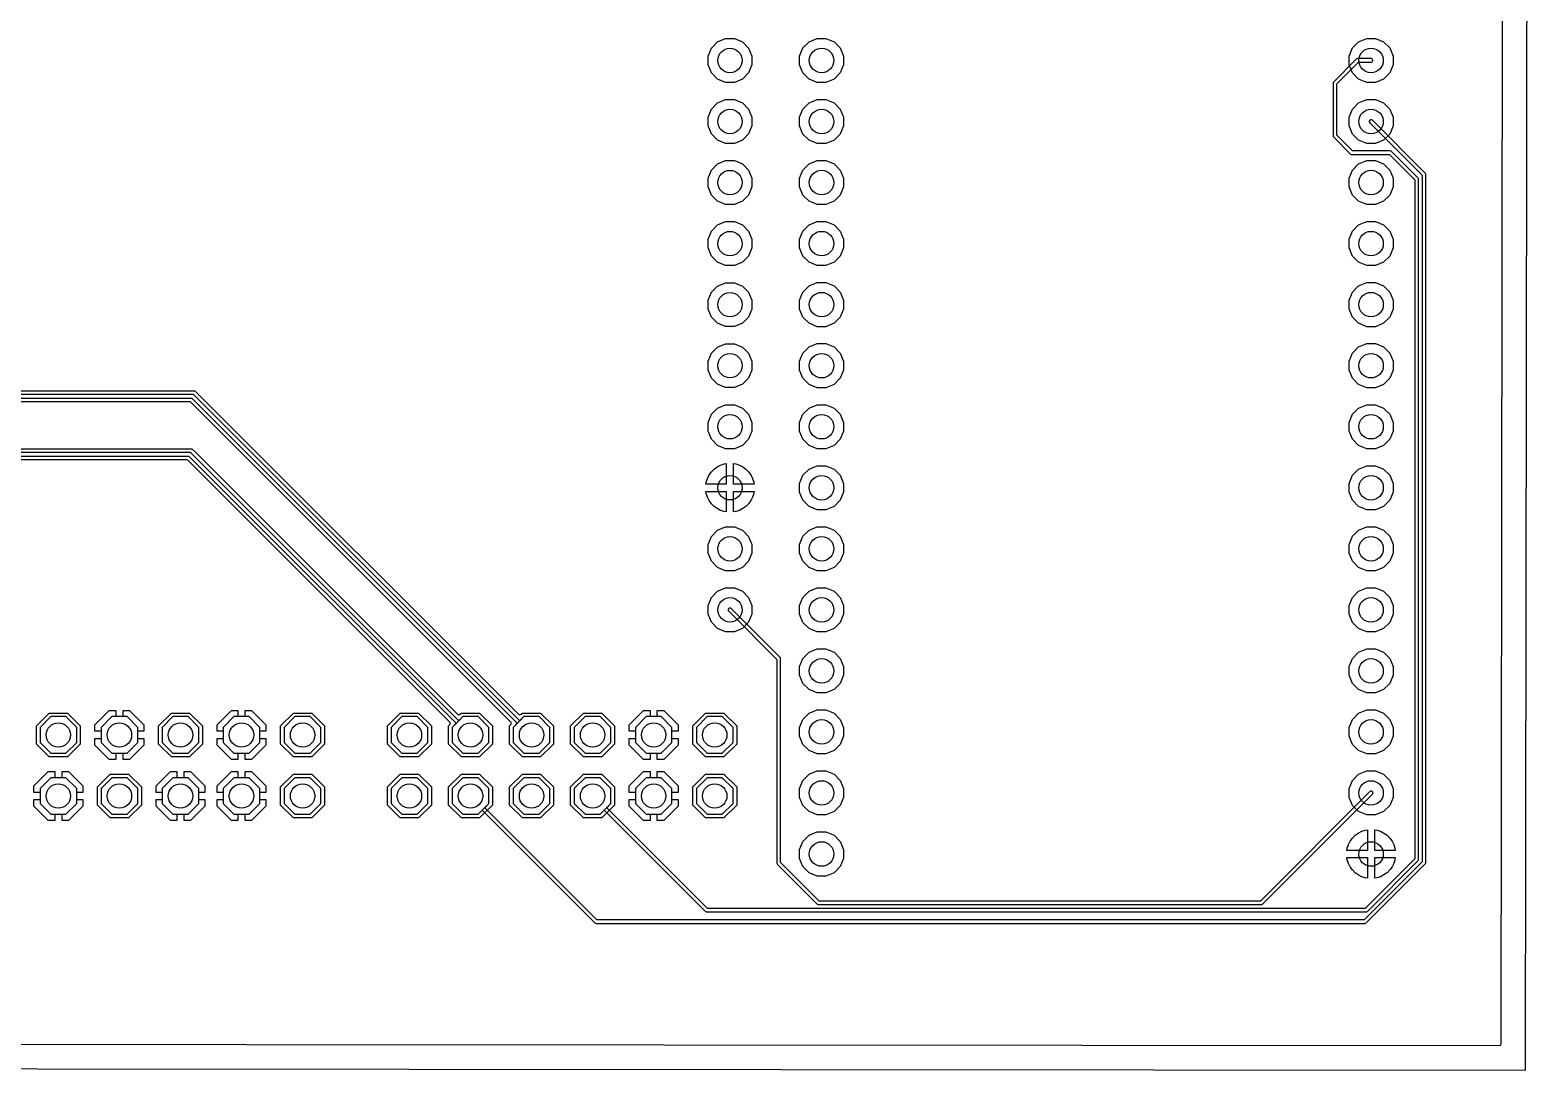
# Model space of a CAD drawing. Header units: millimetres. Extents: x -67 to 57, y -27 to 51.
# Drawn here: x -5 to 57.3, y -26.8 to 16.5 of the extents above; entities that cross this region are included whole.
import ezdxf

# ---------------------------------------------------------------- set-up
doc = ezdxf.new("R2010")
doc.units = ezdxf.units.MM

msp = doc.modelspace()

# ---------------------------------------------------------------- linework, layer by layer
at = {"layer": '16_copper'}
for points in [[(56.145, -25.752, 0.392461), (56.215, -25.677), (56.313, 49.609, 0.414346), (56.236, 49.685), (-65.389, 49.783, 0.414081), (-65.465, 49.707), (-65.563, -25.579, 0.414346), (-65.486, -25.655), (56.139, -25.753)], [(16.637, -13.143), (16.637, -12.511), (16.191, -12.065), (15.559, -12.065), (15.39, -12.234), (1.832, 1.324, 0.198912), (1.778, 1.346), (-12.668, 1.346), (-16.456, 5.134, 1), (-16.564, 5.026), (-12.754, 1.216, 0.198912), (-12.7, 1.194), (1.746, 1.194), (15.282, -12.342), (15.113, -12.511), (15.113, -13.143), (15.559, -13.589), (16.191, -13.589)], [(14.097, -13.143), (14.097, -12.511), (13.651, -12.065), (13.019, -12.065), (12.85, -12.234), (1.705, -1.089, 0.198912), (1.651, -1.067), (-12.795, -1.067), (-16.456, 2.594, 1), (-16.564, 2.486), (-12.881, -1.197, 0.198912), (-12.827, -1.219), (1.619, -1.219), (12.742, -12.342), (12.573, -12.511), (12.573, -13.143), (13.019, -13.589), (13.651, -13.589)]]:
    msp.add_lwpolyline(points, format="xyb", close=True, dxfattribs=at)
for points in [[(23.948, 14.326), (23.612, 14.465), (23.355, 14.722), (23.216, 15.058), (23.216, 15.422), (23.355, 15.758), (23.612, 16.015), (23.948, 16.154), (24.312, 16.154), (24.648, 16.015), (24.905, 15.758), (25.044, 15.422), (25.044, 15.058), (24.905, 14.722), (24.648, 14.465), (24.312, 14.326)], [(27.758, 14.323), (27.42, 14.462), (27.162, 14.72), (27.023, 15.058), (27.023, 15.422), (27.162, 15.76), (27.42, 16.018), (27.758, 16.157), (28.122, 16.157), (28.46, 16.018), (28.718, 15.76), (28.857, 15.422), (28.857, 15.058), (28.718, 14.72), (28.46, 14.462), (28.122, 14.323)], [(50.618, 14.323), (50.28, 14.462), (50.022, 14.72), (49.883, 15.058), (49.883, 15.422), (50.022, 15.76), (50.28, 16.018), (50.618, 16.157), (50.982, 16.157), (51.32, 16.018), (51.578, 15.76), (51.717, 15.422), (51.717, 15.058), (51.578, 14.72), (51.32, 14.462), (50.982, 14.323)], [(23.948, 11.786), (23.612, 11.925), (23.355, 12.182), (23.216, 12.518), (23.216, 12.882), (23.355, 13.218), (23.612, 13.475), (23.948, 13.614), (24.312, 13.614), (24.648, 13.475), (24.905, 13.218), (25.044, 12.882), (25.044, 12.518), (24.905, 12.182), (24.648, 11.925), (24.312, 11.786)], [(27.758, 11.783), (27.42, 11.922), (27.162, 12.18), (27.023, 12.518), (27.023, 12.882), (27.162, 13.22), (27.42, 13.478), (27.758, 13.617), (28.122, 13.617), (28.46, 13.478), (28.718, 13.22), (28.857, 12.882), (28.857, 12.518), (28.718, 12.18), (28.46, 11.922), (28.122, 11.783)], [(50.618, 11.783), (50.28, 11.922), (50.022, 12.18), (49.883, 12.518), (49.883, 12.882), (50.022, 13.22), (50.28, 13.478), (50.618, 13.617), (50.982, 13.617), (51.32, 13.478), (51.578, 13.22), (51.717, 12.882), (51.717, 12.518), (51.578, 12.18), (51.32, 11.922), (50.982, 11.783)], [(23.948, 9.246), (23.612, 9.385), (23.355, 9.642), (23.216, 9.978), (23.216, 10.342), (23.355, 10.678), (23.612, 10.935), (23.948, 11.074), (24.312, 11.074), (24.648, 10.935), (24.905, 10.678), (25.044, 10.342), (25.044, 9.978), (24.905, 9.642), (24.648, 9.385), (24.312, 9.246)], [(27.758, 9.243), (27.42, 9.382), (27.162, 9.64), (27.023, 9.978), (27.023, 10.342), (27.162, 10.68), (27.42, 10.938), (27.758, 11.077), (28.122, 11.077), (28.46, 10.938), (28.718, 10.68), (28.857, 10.342), (28.857, 9.978), (28.718, 9.64), (28.46, 9.382), (28.122, 9.243)], [(50.618, 9.243), (50.28, 9.382), (50.022, 9.64), (49.883, 9.978), (49.883, 10.342), (50.022, 10.68), (50.28, 10.938), (50.618, 11.077), (50.982, 11.077), (51.32, 10.938), (51.578, 10.68), (51.717, 10.342), (51.717, 9.978), (51.578, 9.64), (51.32, 9.382), (50.982, 9.243)], [(23.948, 6.706), (23.612, 6.845), (23.355, 7.102), (23.216, 7.438), (23.216, 7.802), (23.355, 8.138), (23.612, 8.395), (23.948, 8.534), (24.312, 8.534), (24.648, 8.395), (24.905, 8.138), (25.044, 7.802), (25.044, 7.438), (24.905, 7.102), (24.648, 6.845), (24.312, 6.706)], [(27.758, 6.703), (27.42, 6.842), (27.162, 7.1), (27.023, 7.438), (27.023, 7.802), (27.162, 8.14), (27.42, 8.398), (27.758, 8.537), (28.122, 8.537), (28.46, 8.398), (28.718, 8.14), (28.857, 7.802), (28.857, 7.438), (28.718, 7.1), (28.46, 6.842), (28.122, 6.703)], [(50.618, 6.703), (50.28, 6.842), (50.022, 7.1), (49.883, 7.438), (49.883, 7.802), (50.022, 8.14), (50.28, 8.398), (50.618, 8.537), (50.982, 8.537), (51.32, 8.398), (51.578, 8.14), (51.717, 7.802), (51.717, 7.438), (51.578, 7.1), (51.32, 6.842), (50.982, 6.703)], [(23.948, 4.166), (23.612, 4.305), (23.355, 4.562), (23.216, 4.898), (23.216, 5.262), (23.355, 5.598), (23.612, 5.855), (23.948, 5.994), (24.312, 5.994), (24.648, 5.855), (24.905, 5.598), (25.044, 5.262), (25.044, 4.898), (24.905, 4.562), (24.648, 4.305), (24.312, 4.166)], [(27.758, 4.163), (27.42, 4.302), (27.162, 4.56), (27.023, 4.898), (27.023, 5.262), (27.162, 5.6), (27.42, 5.858), (27.758, 5.997), (28.122, 5.997), (28.46, 5.858), (28.718, 5.6), (28.857, 5.262), (28.857, 4.898), (28.718, 4.56), (28.46, 4.302), (28.122, 4.163)], [(50.618, 4.163), (50.28, 4.302), (50.022, 4.56), (49.883, 4.898), (49.883, 5.262), (50.022, 5.6), (50.28, 5.858), (50.618, 5.997), (50.982, 5.997), (51.32, 5.858), (51.578, 5.6), (51.717, 5.262), (51.717, 4.898), (51.578, 4.56), (51.32, 4.302), (50.982, 4.163)], [(23.948, 1.626), (23.612, 1.765), (23.355, 2.022), (23.216, 2.358), (23.216, 2.722), (23.355, 3.058), (23.612, 3.315), (23.948, 3.454), (24.312, 3.454), (24.648, 3.315), (24.905, 3.058), (25.044, 2.722), (25.044, 2.358), (24.905, 2.022), (24.648, 1.765), (24.312, 1.626)], [(27.758, 1.623), (27.42, 1.762), (27.162, 2.02), (27.023, 2.358), (27.023, 2.722), (27.162, 3.06), (27.42, 3.318), (27.758, 3.457), (28.122, 3.457), (28.46, 3.318), (28.718, 3.06), (28.857, 2.722), (28.857, 2.358), (28.718, 2.02), (28.46, 1.762), (28.122, 1.623)], [(50.618, 1.623), (50.28, 1.762), (50.022, 2.02), (49.883, 2.358), (49.883, 2.722), (50.022, 3.06), (50.28, 3.318), (50.618, 3.457), (50.982, 3.457), (51.32, 3.318), (51.578, 3.06), (51.717, 2.722), (51.717, 2.358), (51.578, 2.02), (51.32, 1.762), (50.982, 1.623)], [(23.948, -0.914), (23.612, -0.775), (23.355, -0.518), (23.216, -0.182), (23.216, 0.182), (23.355, 0.518), (23.612, 0.775), (23.948, 0.914), (24.312, 0.914), (24.648, 0.775), (24.905, 0.518), (25.044, 0.182), (25.044, -0.182), (24.905, -0.518), (24.648, -0.775), (24.312, -0.914)], [(27.758, -0.917), (27.42, -0.778), (27.162, -0.52), (27.023, -0.182), (27.023, 0.182), (27.162, 0.52), (27.42, 0.778), (27.758, 0.917), (28.122, 0.917), (28.46, 0.778), (28.718, 0.52), (28.857, 0.182), (28.857, -0.182), (28.718, -0.52), (28.46, -0.778), (28.122, -0.917)], [(50.618, -0.917), (50.28, -0.778), (50.022, -0.52), (49.883, -0.182), (49.883, 0.182), (50.022, 0.52), (50.28, 0.778), (50.618, 0.917), (50.982, 0.917), (51.32, 0.778), (51.578, 0.52), (51.717, 0.182), (51.717, -0.182), (51.578, -0.52), (51.32, -0.778), (50.982, -0.917)], [(23.125, -2.388), (23.139, -2.302), (23.188, -2.15), (23.261, -2.007), (23.355, -1.878), (23.468, -1.765), (23.597, -1.671), (23.74, -1.598), (23.892, -1.549), (23.978, -1.535), (23.978, -2.388)], [(24.282, -2.388), (24.282, -1.535), (24.368, -1.549), (24.52, -1.598), (24.662, -1.671), (24.792, -1.765), (24.905, -1.878), (24.999, -2.007), (25.072, -2.15), (25.121, -2.302), (25.135, -2.388)], [(27.758, -3.457), (27.42, -3.318), (27.162, -3.06), (27.023, -2.722), (27.023, -2.358), (27.162, -2.02), (27.42, -1.762), (27.758, -1.623), (28.122, -1.623), (28.46, -1.762), (28.718, -2.02), (28.857, -2.358), (28.857, -2.722), (28.718, -3.06), (28.46, -3.318), (28.122, -3.457)], [(50.618, -3.457), (50.28, -3.318), (50.022, -3.06), (49.883, -2.722), (49.883, -2.358), (50.022, -2.02), (50.28, -1.762), (50.618, -1.623), (50.982, -1.623), (51.32, -1.762), (51.578, -2.02), (51.717, -2.358), (51.717, -2.722), (51.578, -3.06), (51.32, -3.318), (50.982, -3.457)], [(23.892, -3.531), (23.74, -3.482), (23.597, -3.409), (23.468, -3.315), (23.355, -3.202), (23.261, -3.073), (23.188, -2.93), (23.139, -2.778), (23.125, -2.692), (23.978, -2.692), (23.978, -3.545)], [(24.13, -2.54), (24.13, -2.54), (24.13, -2.54), (24.13, -2.54)], [(24.282, -2.692), (25.135, -2.692), (25.121, -2.778), (25.072, -2.93), (24.999, -3.073), (24.905, -3.202), (24.792, -3.315), (24.662, -3.409), (24.52, -3.482), (24.368, -3.531), (24.282, -3.545)], [(23.948, -5.994), (23.612, -5.855), (23.355, -5.598), (23.216, -5.262), (23.216, -4.898), (23.355, -4.562), (23.612, -4.305), (23.948, -4.166), (24.312, -4.166), (24.648, -4.305), (24.905, -4.562), (25.044, -4.898), (25.044, -5.262), (24.905, -5.598), (24.648, -5.855), (24.312, -5.994)], [(27.758, -5.997), (27.42, -5.858), (27.162, -5.6), (27.023, -5.262), (27.023, -4.898), (27.162, -4.56), (27.42, -4.302), (27.758, -4.163), (28.122, -4.163), (28.46, -4.302), (28.718, -4.56), (28.857, -4.898), (28.857, -5.262), (28.718, -5.6), (28.46, -5.858), (28.122, -5.997)], [(50.618, -5.997), (50.28, -5.858), (50.022, -5.6), (49.883, -5.262), (49.883, -4.898), (50.022, -4.56), (50.28, -4.302), (50.618, -4.163), (50.982, -4.163), (51.32, -4.302), (51.578, -4.56), (51.717, -4.898), (51.717, -5.262), (51.578, -5.6), (51.32, -5.858), (50.982, -5.997)], [(23.948, -8.534), (23.612, -8.395), (23.355, -8.138), (23.216, -7.802), (23.216, -7.438), (23.355, -7.102), (23.612, -6.845), (23.948, -6.706), (24.312, -6.706), (24.648, -6.845), (24.905, -7.102), (25.044, -7.438), (25.044, -7.802), (24.905, -8.138), (24.648, -8.395), (24.312, -8.534)], [(27.758, -8.537), (27.42, -8.398), (27.162, -8.14), (27.023, -7.802), (27.023, -7.438), (27.162, -7.1), (27.42, -6.842), (27.758, -6.703), (28.122, -6.703), (28.46, -6.842), (28.718, -7.1), (28.857, -7.438), (28.857, -7.802), (28.718, -8.14), (28.46, -8.398), (28.122, -8.537)], [(50.618, -8.537), (50.28, -8.398), (50.022, -8.14), (49.883, -7.802), (49.883, -7.438), (50.022, -7.1), (50.28, -6.842), (50.618, -6.703), (50.982, -6.703), (51.32, -6.842), (51.578, -7.1), (51.717, -7.438), (51.717, -7.802), (51.578, -8.14), (51.32, -8.398), (50.982, -8.537)], [(27.758, -11.077), (27.42, -10.938), (27.162, -10.68), (27.023, -10.342), (27.023, -9.978), (27.162, -9.64), (27.42, -9.382), (27.758, -9.243), (28.122, -9.243), (28.46, -9.382), (28.718, -9.64), (28.857, -9.978), (28.857, -10.342), (28.718, -10.68), (28.46, -10.938), (28.122, -11.077)], [(50.618, -11.077), (50.28, -10.938), (50.022, -10.68), (49.883, -10.342), (49.883, -9.978), (50.022, -9.64), (50.28, -9.382), (50.618, -9.243), (50.982, -9.243), (51.32, -9.382), (51.578, -9.64), (51.717, -9.978), (51.717, -10.342), (51.578, -10.68), (51.32, -10.938), (50.982, -11.077)], [(-2.286, -12.675), (-2.286, -12.406), (-1.691, -11.811), (-1.422, -11.811), (-1.422, -12.065), (-1.586, -12.065), (-2.032, -12.511), (-2.032, -12.675)], [(-0.508, -12.675), (-0.508, -12.511), (-0.954, -12.065), (-1.118, -12.065), (-1.118, -11.811), (-0.849, -11.811), (-0.254, -12.406), (-0.254, -12.675)], [(2.794, -12.675), (2.794, -12.406), (3.389, -11.811), (3.658, -11.811), (3.658, -12.065), (3.494, -12.065), (3.048, -12.511), (3.048, -12.675)], [(4.572, -12.675), (4.572, -12.511), (4.126, -12.065), (3.962, -12.065), (3.962, -11.811), (4.231, -11.811), (4.826, -12.406), (4.826, -12.675)], [(19.939, -12.675), (19.939, -12.406), (20.534, -11.811), (20.803, -11.811), (20.803, -12.065), (20.639, -12.065), (20.193, -12.511), (20.193, -12.675)], [(21.717, -12.675), (21.717, -12.511), (21.271, -12.065), (21.107, -12.065), (21.107, -11.811), (21.376, -11.811), (21.971, -12.406), (21.971, -12.675)], [(27.758, -13.617), (27.42, -13.478), (27.162, -13.22), (27.023, -12.882), (27.023, -12.518), (27.162, -12.18), (27.42, -11.922), (27.758, -11.783), (28.122, -11.783), (28.46, -11.922), (28.718, -12.18), (28.857, -12.518), (28.857, -12.882), (28.718, -13.22), (28.46, -13.478), (28.122, -13.617)], [(50.618, -13.617), (50.28, -13.478), (50.022, -13.22), (49.883, -12.882), (49.883, -12.518), (50.022, -12.18), (50.28, -11.922), (50.618, -11.783), (50.982, -11.783), (51.32, -11.922), (51.578, -12.18), (51.717, -12.518), (51.717, -12.882), (51.578, -13.22), (51.32, -13.478), (50.982, -13.617)], [(-4.189, -13.741), (-4.724, -13.206), (-4.724, -12.448), (-4.189, -11.913), (-3.431, -11.913), (-2.896, -12.448), (-2.896, -13.206), (-3.431, -13.741)], [(-3.048, -13.143), (-3.048, -12.511), (-3.494, -12.065), (-4.126, -12.065), (-4.572, -12.511), (-4.572, -13.143), (-4.126, -13.589), (-3.494, -13.589)], [(0.891, -13.741), (0.356, -13.206), (0.356, -12.448), (0.891, -11.913), (1.649, -11.913), (2.184, -12.448), (2.184, -13.206), (1.649, -13.741)], [(2.032, -13.143), (2.032, -12.511), (1.586, -12.065), (0.954, -12.065), (0.508, -12.511), (0.508, -13.143), (0.954, -13.589), (1.586, -13.589)], [(5.971, -13.741), (5.436, -13.206), (5.436, -12.448), (5.971, -11.913), (6.729, -11.913), (7.264, -12.448), (7.264, -13.206), (6.729, -13.741)], [(7.112, -13.143), (7.112, -12.511), (6.666, -12.065), (6.034, -12.065), (5.588, -12.511), (5.588, -13.143), (6.034, -13.589), (6.666, -13.589)], [(10.416, -13.741), (9.881, -13.206), (9.881, -12.448), (10.416, -11.913), (11.174, -11.913), (11.709, -12.448), (11.709, -13.206), (11.174, -13.741)], [(11.557, -13.143), (11.557, -12.511), (11.111, -12.065), (10.479, -12.065), (10.033, -12.511), (10.033, -13.143), (10.479, -13.589), (11.111, -13.589)], [(18.036, -13.741), (17.501, -13.206), (17.501, -12.448), (18.036, -11.913), (18.794, -11.913), (19.329, -12.448), (19.329, -13.206), (18.794, -13.741)], [(19.177, -13.143), (19.177, -12.511), (18.731, -12.065), (18.099, -12.065), (17.653, -12.511), (17.653, -13.143), (18.099, -13.589), (18.731, -13.589)], [(23.116, -13.741), (22.581, -13.206), (22.581, -12.448), (23.116, -11.913), (23.874, -11.913), (24.409, -12.448), (24.409, -13.206), (23.874, -13.741)], [(24.257, -13.143), (24.257, -12.511), (23.811, -12.065), (23.179, -12.065), (22.733, -12.511), (22.733, -13.143), (23.179, -13.589), (23.811, -13.589)], [(-1.691, -13.843), (-2.286, -13.248), (-2.286, -12.979), (-2.032, -12.979), (-2.032, -13.143), (-1.586, -13.589), (-1.422, -13.589), (-1.422, -13.843)], [(-1.118, -13.843), (-1.118, -13.589), (-0.954, -13.589), (-0.508, -13.143), (-0.508, -12.979), (-0.254, -12.979), (-0.254, -13.248), (-0.849, -13.843)], [(3.389, -13.843), (2.794, -13.248), (2.794, -12.979), (3.048, -12.979), (3.048, -13.143), (3.494, -13.589), (3.658, -13.589), (3.658, -13.843)], [(3.962, -13.843), (3.962, -13.589), (4.126, -13.589), (4.572, -13.143), (4.572, -12.979), (4.826, -12.979), (4.826, -13.248), (4.231, -13.843)], [(20.534, -13.843), (19.939, -13.248), (19.939, -12.979), (20.193, -12.979), (20.193, -13.143), (20.639, -13.589), (20.803, -13.589), (20.803, -13.843)], [(21.107, -13.843), (21.107, -13.589), (21.271, -13.589), (21.717, -13.143), (21.717, -12.979), (21.971, -12.979), (21.971, -13.248), (21.376, -13.843)], [(27.758, -16.157), (27.42, -16.018), (27.162, -15.76), (27.023, -15.422), (27.023, -15.058), (27.162, -14.72), (27.42, -14.462), (27.758, -14.323), (28.122, -14.323), (28.46, -14.462), (28.718, -14.72), (28.857, -15.058), (28.857, -15.422), (28.718, -15.76), (28.46, -16.018), (28.122, -16.157)], [(50.618, -16.157), (50.28, -16.018), (50.022, -15.76), (49.883, -15.422), (49.883, -15.058), (50.022, -14.72), (50.28, -14.462), (50.618, -14.323), (50.982, -14.323), (51.32, -14.462), (51.578, -14.72), (51.717, -15.058), (51.717, -15.422), (51.578, -15.76), (51.32, -16.018), (50.982, -16.157)], [(-4.826, -15.215), (-4.826, -14.946), (-4.231, -14.351), (-3.962, -14.351), (-3.962, -14.605), (-4.126, -14.605), (-4.572, -15.051), (-4.572, -15.215)], [(-3.048, -15.215), (-3.048, -15.051), (-3.494, -14.605), (-3.658, -14.605), (-3.658, -14.351), (-3.389, -14.351), (-2.794, -14.946), (-2.794, -15.215)], [(-1.649, -16.281), (-2.184, -15.746), (-2.184, -14.988), (-1.649, -14.453), (-0.891, -14.453), (-0.356, -14.988), (-0.356, -15.746), (-0.891, -16.281)], [(-0.508, -15.683), (-0.508, -15.051), (-0.954, -14.605), (-1.586, -14.605), (-2.032, -15.051), (-2.032, -15.683), (-1.586, -16.129), (-0.954, -16.129)], [(0.254, -15.215), (0.254, -14.946), (0.849, -14.351), (1.118, -14.351), (1.118, -14.605), (0.954, -14.605), (0.508, -15.051), (0.508, -15.215)], [(2.032, -15.215), (2.032, -15.051), (1.586, -14.605), (1.422, -14.605), (1.422, -14.351), (1.691, -14.351), (2.286, -14.946), (2.286, -15.215)], [(2.794, -15.215), (2.794, -14.946), (3.389, -14.351), (3.658, -14.351), (3.658, -14.605), (3.494, -14.605), (3.048, -15.051), (3.048, -15.215)], [(4.572, -15.215), (4.572, -15.051), (4.126, -14.605), (3.962, -14.605), (3.962, -14.351), (4.231, -14.351), (4.826, -14.946), (4.826, -15.215)], [(5.971, -16.281), (5.436, -15.746), (5.436, -14.988), (5.971, -14.453), (6.729, -14.453), (7.264, -14.988), (7.264, -15.746), (6.729, -16.281)], [(7.112, -15.683), (7.112, -15.051), (6.666, -14.605), (6.034, -14.605), (5.588, -15.051), (5.588, -15.683), (6.034, -16.129), (6.666, -16.129)], [(10.416, -16.281), (9.881, -15.746), (9.881, -14.988), (10.416, -14.453), (11.174, -14.453), (11.709, -14.988), (11.709, -15.746), (11.174, -16.281)], [(11.557, -15.683), (11.557, -15.051), (11.111, -14.605), (10.479, -14.605), (10.033, -15.051), (10.033, -15.683), (10.479, -16.129), (11.111, -16.129)], [(12.956, -16.281), (12.421, -15.746), (12.421, -14.988), (12.956, -14.453), (13.714, -14.453), (14.249, -14.988), (14.249, -15.746), (13.714, -16.281)], [(14.097, -15.683), (14.097, -15.051), (13.651, -14.605), (13.019, -14.605), (12.573, -15.051), (12.573, -15.683), (13.019, -16.129), (13.651, -16.129)], [(15.496, -16.281), (14.961, -15.746), (14.961, -14.988), (15.496, -14.453), (16.254, -14.453), (16.789, -14.988), (16.789, -15.746), (16.254, -16.281)], [(16.637, -15.683), (16.637, -15.051), (16.191, -14.605), (15.559, -14.605), (15.113, -15.051), (15.113, -15.683), (15.559, -16.129), (16.191, -16.129)], [(18.036, -16.281), (17.501, -15.746), (17.501, -14.988), (18.036, -14.453), (18.794, -14.453), (19.329, -14.988), (19.329, -15.746), (18.794, -16.281)], [(19.177, -15.683), (19.177, -15.051), (18.731, -14.605), (18.099, -14.605), (17.653, -15.051), (17.653, -15.683), (18.099, -16.129), (18.731, -16.129)], [(19.939, -15.215), (19.939, -14.946), (20.534, -14.351), (20.803, -14.351), (20.803, -14.605), (20.639, -14.605), (20.193, -15.051), (20.193, -15.215)], [(21.717, -15.215), (21.717, -15.051), (21.271, -14.605), (21.107, -14.605), (21.107, -14.351), (21.376, -14.351), (21.971, -14.946), (21.971, -15.215)], [(23.116, -16.281), (22.581, -15.746), (22.581, -14.988), (23.116, -14.453), (23.874, -14.453), (24.409, -14.988), (24.409, -15.746), (23.874, -16.281)], [(24.257, -15.683), (24.257, -15.051), (23.811, -14.605), (23.179, -14.605), (22.733, -15.051), (22.733, -15.683), (23.179, -16.129), (23.811, -16.129)], [(-4.231, -16.383), (-4.826, -15.788), (-4.826, -15.519), (-4.572, -15.519), (-4.572, -15.683), (-4.126, -16.129), (-3.962, -16.129), (-3.962, -16.383)], [(-3.658, -16.383), (-3.658, -16.129), (-3.494, -16.129), (-3.048, -15.683), (-3.048, -15.519), (-2.794, -15.519), (-2.794, -15.788), (-3.389, -16.383)], [(0.849, -16.383), (0.254, -15.788), (0.254, -15.519), (0.508, -15.519), (0.508, -15.683), (0.954, -16.129), (1.118, -16.129), (1.118, -16.383)], [(1.422, -16.383), (1.422, -16.129), (1.586, -16.129), (2.032, -15.683), (2.032, -15.519), (2.286, -15.519), (2.286, -15.788), (1.691, -16.383)], [(3.389, -16.383), (2.794, -15.788), (2.794, -15.519), (3.048, -15.519), (3.048, -15.683), (3.494, -16.129), (3.658, -16.129), (3.658, -16.383)], [(3.962, -16.383), (3.962, -16.129), (4.126, -16.129), (4.572, -15.683), (4.572, -15.519), (4.826, -15.519), (4.826, -15.788), (4.231, -16.383)], [(20.534, -16.383), (19.939, -15.788), (19.939, -15.519), (20.193, -15.519), (20.193, -15.683), (20.639, -16.129), (20.803, -16.129), (20.803, -16.383)], [(21.107, -16.383), (21.107, -16.129), (21.271, -16.129), (21.717, -15.683), (21.717, -15.519), (21.971, -15.519), (21.971, -15.788), (21.376, -16.383)], [(49.792, -17.628), (49.806, -17.541), (49.856, -17.389), (49.928, -17.246), (50.023, -17.116), (50.136, -17.003), (50.266, -16.908), (50.409, -16.836), (50.561, -16.786), (50.648, -16.772), (50.648, -17.628)], [(50.952, -17.628), (50.952, -16.772), (51.039, -16.786), (51.191, -16.836), (51.334, -16.908), (51.464, -17.003), (51.577, -17.116), (51.672, -17.246), (51.744, -17.389), (51.794, -17.541), (51.808, -17.628)], [(27.758, -18.697), (27.42, -18.558), (27.162, -18.3), (27.023, -17.962), (27.023, -17.598), (27.162, -17.26), (27.42, -17.002), (27.758, -16.863), (28.122, -16.863), (28.46, -17.002), (28.718, -17.26), (28.857, -17.598), (28.857, -17.962), (28.718, -18.3), (28.46, -18.558), (28.122, -18.697)], [(50.561, -18.774), (50.409, -18.724), (50.266, -18.652), (50.136, -18.557), (50.023, -18.444), (49.928, -18.314), (49.856, -18.171), (49.806, -18.019), (49.792, -17.932), (50.648, -17.932), (50.648, -18.788)], [(50.8, -17.78), (50.8, -17.78), (50.8, -17.78), (50.8, -17.78)], [(50.952, -17.932), (51.808, -17.932), (51.794, -18.019), (51.744, -18.171), (51.672, -18.314), (51.577, -18.444), (51.464, -18.557), (51.334, -18.652), (51.191, -18.724), (51.039, -18.774), (50.952, -18.788)]]:
    msp.add_lwpolyline(points, close=True, dxfattribs=at)
for points in [[(-11.172, 1.499), (1.873, 1.499), (15.336, -11.965, 0.414214), (15.444, -11.965), (15.496, -11.913), (16.254, -11.913), (16.789, -12.448), (16.789, -13.206), (16.254, -13.741), (15.496, -13.741), (14.961, -13.206), (14.961, -12.448), (15.013, -12.396, 0.414214), (15.013, -12.288), (1.706, 1.019, 0.198912), (1.652, 1.041), (-11.172, 1.041, 0.820685)], [(-10.867, -0.914), (1.746, -0.914), (1.902, -1.071), (1.902, -1.071), (12.796, -11.965, 0.414214), (12.904, -11.965), (12.956, -11.913), (13.714, -11.913), (14.249, -12.448), (14.249, -13.206), (13.714, -13.741), (12.956, -13.741), (12.421, -13.206), (12.421, -12.448), (12.473, -12.396, 0.414214), (12.473, -12.288), (1.579, -1.394, 0.198912), (1.525, -1.372), (-12.922, -1.372)]]:
    msp.add_lwpolyline(points, format="xyb", dxfattribs=at)
at = {"layer": '1_copper'}
for points in [[(50.6, -20.192, 0.169977), (50.645, -20.171), (52.746, -18.07, 0.198912), (52.768, -18.016), (52.768, 10.308, 0.198912), (52.746, 10.362), (51.654, 11.454, 0.198912), (51.6, 11.476), (50.032, 11.476), (49.376, 12.132), (49.376, 14.268), (50.272, 15.164), (50.8, 15.164, 1), (50.8, 15.316), (50.24, 15.316, 0.198912), (50.186, 15.294), (49.246, 14.354, 0.198912), (49.224, 14.3), (49.224, 12.1, 0.198912), (49.246, 12.046), (49.946, 11.346, 0.198912), (50, 11.324), (51.568, 11.324), (52.616, 10.276), (52.616, -17.984), (50.56, -20.041), (23.196, -20.041), (19.008, -15.852), (19.177, -15.683), (19.177, -15.051), (18.731, -14.605), (18.099, -14.605), (17.653, -15.051), (17.653, -15.683), (18.099, -16.129), (18.731, -16.129), (18.9, -15.96), (23.111, -20.171, 0.198912), (23.165, -20.193), (50.591, -20.193)], [(50.554, -20.668, 0.169977), (50.6, -20.647), (53.051, -18.196, 0.198912), (53.073, -18.142), (53.073, 10.503, 0.198912), (53.051, 10.557), (50.854, 12.754, 1), (50.746, 12.646), (52.921, 10.471), (52.921, -18.11), (50.514, -20.517), (18.593, -20.517), (13.928, -15.852), (14.097, -15.683), (14.097, -15.051), (13.651, -14.605), (13.019, -14.605), (12.573, -15.051), (12.573, -15.683), (13.019, -16.129), (13.651, -16.129), (13.82, -15.96), (18.507, -20.647, 0.198912), (18.561, -20.669), (50.546, -20.669)], [(46.236, -19.887, 0.169977), (46.282, -19.866), (50.854, -15.294, 1), (50.746, -15.186), (46.196, -19.736), (27.845, -19.736), (26.238, -18.129), (26.238, -9.652, 0.198912), (26.216, -9.598), (24.184, -7.566, 1), (24.076, -7.674), (26.086, -9.684), (26.086, -18.161, 0.198912), (26.108, -18.215), (27.759, -19.866, 0.198912), (27.813, -19.888), (46.228, -19.888)]]:
    msp.add_lwpolyline(points, format="xyb", close=True, dxfattribs=at)
for points in [[(-3.048, -13.143), (-3.048, -12.511), (-3.494, -12.065), (-4.126, -12.065), (-4.572, -12.511), (-4.572, -13.143), (-4.126, -13.589), (-3.494, -13.589)], [(-0.508, -13.143), (-0.508, -12.511), (-0.954, -12.065), (-1.586, -12.065), (-2.032, -12.511), (-2.032, -13.143), (-1.586, -13.589), (-0.954, -13.589)], [(2.032, -13.143), (2.032, -12.511), (1.586, -12.065), (0.954, -12.065), (0.508, -12.511), (0.508, -13.143), (0.954, -13.589), (1.586, -13.589)], [(4.572, -13.143), (4.572, -12.511), (4.126, -12.065), (3.494, -12.065), (3.048, -12.511), (3.048, -13.143), (3.494, -13.589), (4.126, -13.589)], [(7.112, -13.143), (7.112, -12.511), (6.666, -12.065), (6.034, -12.065), (5.588, -12.511), (5.588, -13.143), (6.034, -13.589), (6.666, -13.589)], [(11.557, -13.143), (11.557, -12.511), (11.111, -12.065), (10.479, -12.065), (10.033, -12.511), (10.033, -13.143), (10.479, -13.589), (11.111, -13.589)], [(14.097, -13.143), (14.097, -12.511), (13.651, -12.065), (13.019, -12.065), (12.573, -12.511), (12.573, -13.143), (13.019, -13.589), (13.651, -13.589)], [(16.637, -13.143), (16.637, -12.511), (16.191, -12.065), (15.559, -12.065), (15.113, -12.511), (15.113, -13.143), (15.559, -13.589), (16.191, -13.589)], [(19.177, -13.143), (19.177, -12.511), (18.731, -12.065), (18.099, -12.065), (17.653, -12.511), (17.653, -13.143), (18.099, -13.589), (18.731, -13.589)], [(21.717, -13.143), (21.717, -12.511), (21.271, -12.065), (20.639, -12.065), (20.193, -12.511), (20.193, -13.143), (20.639, -13.589), (21.271, -13.589)], [(24.257, -13.143), (24.257, -12.511), (23.811, -12.065), (23.179, -12.065), (22.733, -12.511), (22.733, -13.143), (23.179, -13.589), (23.811, -13.589)], [(-3.048, -15.683), (-3.048, -15.051), (-3.494, -14.605), (-4.126, -14.605), (-4.572, -15.051), (-4.572, -15.683), (-4.126, -16.129), (-3.494, -16.129)], [(-0.508, -15.683), (-0.508, -15.051), (-0.954, -14.605), (-1.586, -14.605), (-2.032, -15.051), (-2.032, -15.683), (-1.586, -16.129), (-0.954, -16.129)], [(2.032, -15.683), (2.032, -15.051), (1.586, -14.605), (0.954, -14.605), (0.508, -15.051), (0.508, -15.683), (0.954, -16.129), (1.586, -16.129)], [(4.572, -15.683), (4.572, -15.051), (4.126, -14.605), (3.494, -14.605), (3.048, -15.051), (3.048, -15.683), (3.494, -16.129), (4.126, -16.129)], [(7.112, -15.683), (7.112, -15.051), (6.666, -14.605), (6.034, -14.605), (5.588, -15.051), (5.588, -15.683), (6.034, -16.129), (6.666, -16.129)], [(11.557, -15.683), (11.557, -15.051), (11.111, -14.605), (10.479, -14.605), (10.033, -15.051), (10.033, -15.683), (10.479, -16.129), (11.111, -16.129)], [(16.637, -15.683), (16.637, -15.051), (16.191, -14.605), (15.559, -14.605), (15.113, -15.051), (15.113, -15.683), (15.559, -16.129), (16.191, -16.129)], [(21.717, -15.683), (21.717, -15.051), (21.271, -14.605), (20.639, -14.605), (20.193, -15.051), (20.193, -15.683), (20.639, -16.129), (21.271, -16.129)], [(24.257, -15.683), (24.257, -15.051), (23.811, -14.605), (23.179, -14.605), (22.733, -15.051), (22.733, -15.683), (23.179, -16.129), (23.811, -16.129)]]:
    msp.add_lwpolyline(points, close=True, dxfattribs=at)
at = {"layer": 'drills_PTH'}
for centre, radius in [((24.13, 15.24), 0.508), ((27.94, 15.24), 0.51), ((50.8, 15.24), 0.51), ((24.13, 12.7), 0.508), ((27.94, 12.7), 0.51), ((50.8, 12.7), 0.51), ((24.13, 10.16), 0.508), ((27.94, 10.16), 0.51), ((50.8, 10.16), 0.51), ((24.13, 7.62), 0.508), ((27.94, 7.62), 0.51), ((50.8, 7.62), 0.51), ((24.13, 5.08), 0.508), ((27.94, 5.08), 0.51), ((50.8, 5.08), 0.51), ((24.13, 2.54), 0.508), ((27.94, 2.54), 0.51), ((50.8, 2.54), 0.51), ((24.13, 0), 0.508), ((27.94, 0), 0.51), ((50.8, 0), 0.51), ((24.13, -2.54), 0.508), ((27.94, -2.54), 0.51), ((50.8, -2.54), 0.51), ((24.13, -5.08), 0.508), ((27.94, -5.08), 0.51), ((50.8, -5.08), 0.51), ((24.13, -7.62), 0.508), ((27.94, -7.62), 0.51), ((50.8, -7.62), 0.51), ((27.94, -10.16), 0.51), ((50.8, -10.16), 0.51), ((-3.81, -12.827), 0.508), ((-1.27, -12.827), 0.508), ((1.27, -12.827), 0.508), ((3.81, -12.827), 0.508), ((6.35, -12.827), 0.508), ((10.795, -12.827), 0.508), ((13.335, -12.827), 0.508), ((15.875, -12.827), 0.508), ((18.415, -12.827), 0.508), ((20.955, -12.827), 0.508), ((23.495, -12.827), 0.508), ((27.94, -12.7), 0.51), ((50.8, -12.7), 0.51), ((-3.81, -15.367), 0.508), ((-1.27, -15.367), 0.508), ((1.27, -15.367), 0.508), ((3.81, -15.367), 0.508), ((6.35, -15.367), 0.508), ((10.795, -15.367), 0.508), ((13.335, -15.367), 0.508), ((15.875, -15.367), 0.508), ((18.415, -15.367), 0.508), ((20.955, -15.367), 0.508), ((23.495, -15.367), 0.508), ((27.94, -15.24), 0.51), ((50.8, -15.24), 0.51), ((27.94, -17.78), 0.51), ((50.8, -17.78), 0.51)]:
    msp.add_circle(centre, radius, dxfattribs=at)
at = {"layer": 'outline'}
msp.add_lwpolyline([(-66.58, -26.67), (57.23, -26.77), (57.33, 50.7), (-66.48, 50.8), (-66.58, -26.67)], close=True, dxfattribs=at)

doc.saveas('drawing.dxf')
